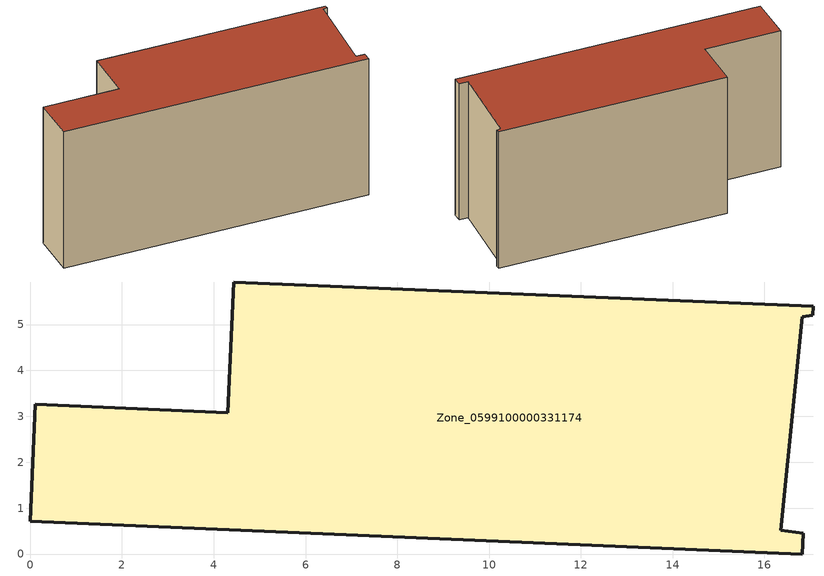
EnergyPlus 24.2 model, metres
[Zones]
Zone_0599100000331174
 floor ground (C_G): 17.06,5.2 16.83,5.17 16.35,0.52 16.85,0.46 16.82,0 0,0.72 0.11,3.26 4.31,3.08 4.44,5.93 17.07,5.39 z0.97
 wall outside (C_F): 0,0.72 16.82,0 16.85,0.46 16.35,0.52 16.83,5.17 17.06,5.2 17.07,5.39 4.44,5.93 4.31,3.08 0.11,3.26 0,0.72 z0.97:9.14
 roof outside (C_R): 16.83,5.17 17.06,5.2 17.07,5.39 4.44,5.93 4.31,3.08 0.11,3.26 0,0.72 16.82,0 16.85,0.46 16.35,0.52 z9.14
[BUILDING]
Pand.0599100000331174: North Axis=0; Terrain=City; Loads Convergence Tolerance Value=0.04; Temperature Convergence Tolerance Value=0.4; Solar Distribution=FullExterior; Maximum Number of Warmup Days=25; Minimum Number of Warmup Days=1
[Site:Location]
Rotterdam.The.Hague.AP_ZH_NLD Design_Conditions: Latitude=51.96; Longitude=4.45; Time Zone=1; Elevation=-4.5
[SITE:GROUNDTEMPERATURE:BUILDINGSURFACE]
18, 18, 18, 18, 18, 18, 18, 18, 18, 18, 18, 18
[MATERIAL] Thermal Absorptance=0.9; Solar Absorptance=0.7; Visible Absorptance=0.7
Name | Roughness | Thickness | Conductivity | Density | Specific Heat
G.TI.1975-1991 | MediumSmooth | 0.15 | 0.288461 | 540 | 1210
F.TI.1975-1991 | Rough | 0.3 | 0.230769 | 1920 | 840
R.TI.1975-1991 | MediumRough | 0.2 | 0.153846 | 1500 | 1000
[CONSTRUCTION]
C_G: G.TI.1975-1991
C_F: F.TI.1975-1991
C_R: R.TI.1975-1991
[ZONE]
Zone_0599100000331174: Type=1; Multiplier=1; Ceiling Height=Autocalculate; Volume=Autocalculate; Floor Area=autocalculate; Part of Total Floor Area=Yes
[ZONEINFILTRATION:DESIGNFLOWRATE]
Infil_Zone_0599100000331174: Zone or ZoneList or Space or SpaceList=Zone_0599100000331174; Schedule=AlwaysOn; Design Flow Rate Calculation Method=Flow/Area; Flow Rate per Floor Area=0.003; Constant Term Coefficient=1; Temperature Term Coefficient=0; Velocity Term Coefficient=0; Velocity Squared Term Coefficient=0
[HVACTEMPLATE:ZONE:IDEALLOADSAIRSYSTEM]
Zone_0599100000331174: Maximum Heating Supply Air Temperature=50; Minimum Cooling Supply Air Temperature=13; Maximum Heating Supply Air Humidity Ratio=0.0156; Minimum Cooling Supply Air Humidity Ratio=0.0077; Heating Limit=NoLimit; Cooling Limit=NoLimit; Dehumidification Control Type=ConstantSensibleHeatRatio; Cooling Sensible Heat Ratio=0.7; Dehumidification Setpoint=60; Humidification Control Type=None; Humidification Setpoint=30; Outdoor Air Method=None; Outdoor Air Flow Rate per Person=0.00944; Outdoor Air Flow Rate per Zone Floor Area=0; Outdoor Air Flow Rate per Zone=0; Demand Controlled Ventilation Type=None; Outdoor Air Economizer Type=NoEconomizer; Heat Recovery Type=None; Sensible Heat Recovery Effectiveness=0.7; Latent Heat Recovery Effectiveness=0.65
[ZONECONTROL:THERMOSTAT]
ThermostatControl_Zone_0599100000331174: Zone or ZoneList=Zone_0599100000331174; Control Type Schedule=DualSetpointControlType; Control 1=Thermostat_Zone_0599100000331174; Temperature Difference Between Cutout And Setpoint=0
[THERMOSTATSETPOINT:DUALSETPOINT]
Thermostat_Zone_0599100000331174: Heating Setpoint Temperature Schedule=HeatingSetpoint_Zone_0599100000331174; Cooling Setpoint Temperature Schedule=CoolingSetpoint_Zone_0599100000331174
[SCHEDULE:COMPACT]
HeatingSetpoint_Zone_0599100000331174: Through: 12/31, For: AllDays, Until: 24:00, 21
CoolingSetpoint_Zone_0599100000331174: Through: 12/31, For: AllDays, Until: 24:00, 24
DualSetpointControlType: Through: 12/31, For: AllDays, Until: 24:00, 4
AlwaysOn: Through: 12/31, For: AllDays, Until: 24:00, 1
